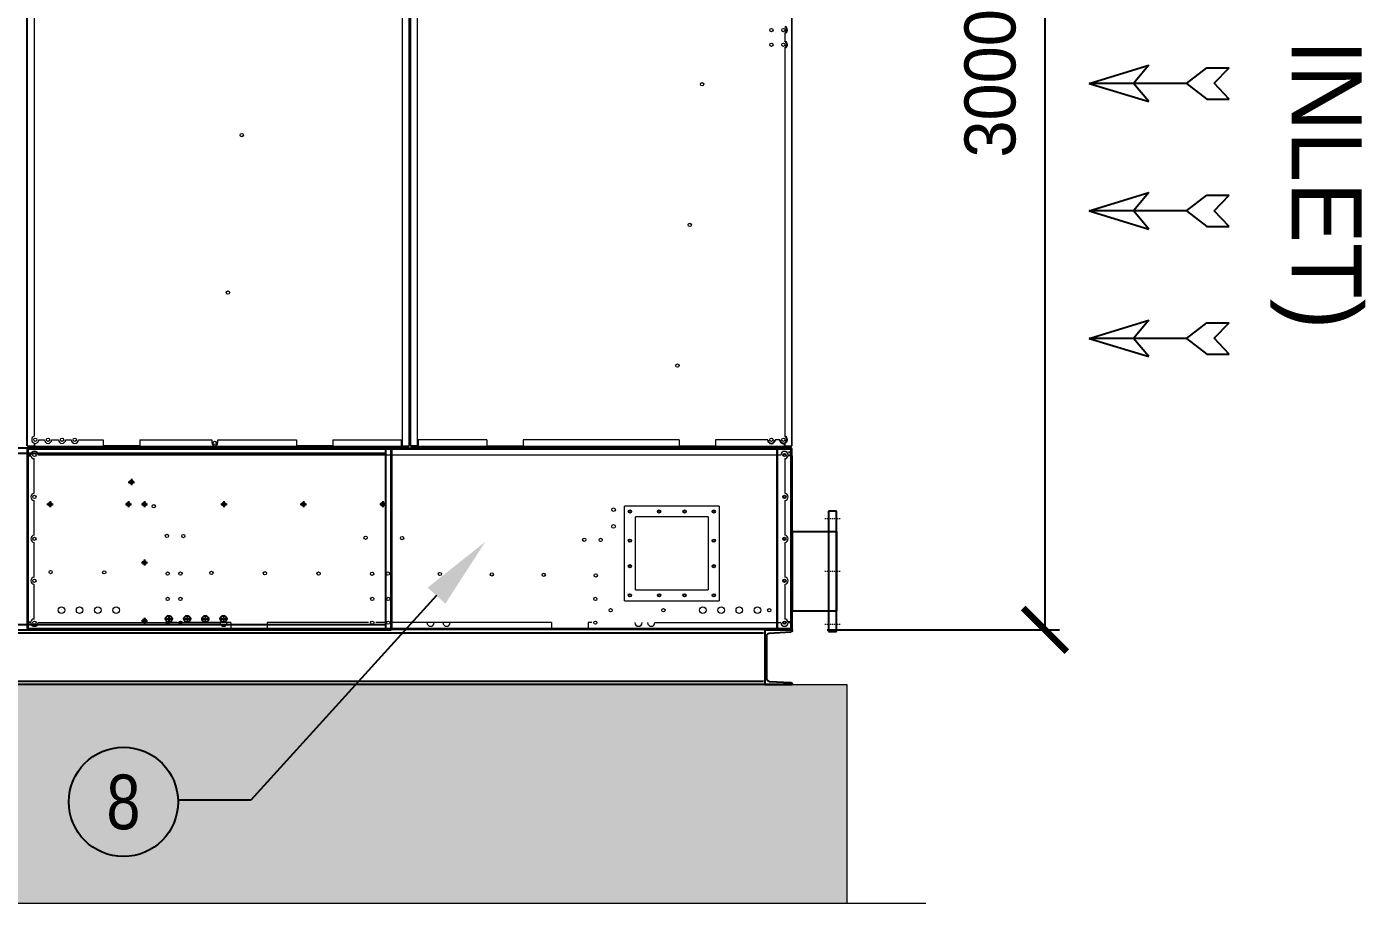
# Model space of a CAD drawing. Header units: millimetres. Extents: x 9871 to 39278, y 5493 to 26288.
# Drawn here: x 22533 to 26206, y 10800 to 13206 of the extents above; entities that cross this region are included whole.
import ezdxf
from ezdxf import colors
from ezdxf.entities.mleader import LeaderData, LeaderLine
from ezdxf.enums import TextEntityAlignment as Align
from ezdxf.math import Vec2, Vec3

# ---------------------------------------------------------------- set-up
doc = ezdxf.new("R2010")
doc.units = ezdxf.units.MM
doc.linetypes.add('CENTER', pattern=[2, 1.25, -0.25, 0.25, -0.25])
doc.linetypes.add('DGN Style 4', pattern=[4.8, 2.4, -1.2, 0, -1.2])
for name, color, linetype in [('center', 1, 'CENTER'), ('SSL', 7, 'Continuous'), ('냉각탑_dim', 1, 'Continuous'), ('냉각탑_text', 3, 'Continuous'), ('냉각탑_찬넬방진', 1, 'Continuous')]:
    doc.layers.add(name, color=color, linetype=linetype)
doc.layers.add('L(c)', color=1, linetype='DGN Style 4', lineweight=5)
doc.styles.add('HY울릉도L', font='')
doc.styles.get("Standard").update_dxf_attribs({"font": 'arial.ttf'})
doc.styles.add('돋움', font='Dotum.ttf')
doc.styles.get('HY울릉도L').set_extended_font_data('HY울릉도L')
doc.dimstyles.new('성지DIM', dxfattribs={"dimtxt": 3.5, "dimasz": 3, "dimexe": 1, "dimexo": 2.5, "dimgap": 2, "dimtad": 1, "dimdec": 0, "dimzin": 3, "dimdsep": 46, "dimtxsty": 'HY울릉도L', "dimblk": 'ARCHTICK', "dimcen": -2, "dimclrd": 256, "dimclre": 256, "dimclrt": 7, "dimadec": 0, "dimazin": 0, "dimtfac": 1, "dimtdec": 0, "dimtofl": 0, "dimtmove": 0, "dimatfit": 3, "dimfxl": 1, "dimtolj": 1, "dimtzin": 0, "dimlwe": -1, "dimarcsym": 0})

# ---------------------------------------------------------------- blocks, each defined once
blk = doc.blocks.new('화살표 IN OUT')
at = {"layer": '냉각탑_dim'}
for p, q in [((-322.7, 43), (-383.9, 43)), ((-343.1, 0.5), (-383.9, 43)), ((-266.4, 0), (-322.7, 43)), ((-163.5, 50), (-121.5, 0)), ((0, 0), (-163.5, 50)), ((-383.9, -43), (-343.1, 0.5)), ((-266.4, 0), (-322.7, -43)), ((-266.4, 0), (0, 0)), ((-163.5, -50), (-121.5, 0)), ((0, 0), (-163.5, -50)), ((-322.7, -43), (-383.9, -43))]:
    blk.add_line(p, q, dxfattribs=at)
blk = doc.blocks.new('_ArchTick')
at = {"color": 0, "linetype": 'ByBlock', "const_width": 0.15}
blk.add_lwpolyline([(-0.5, -0.5), (0.5, 0.5)], dxfattribs=at)
blk = doc.blocks.new('*D92')
at = {"layer": 'Defpoints', "color": 0, "transparency": 16777216}
for p in [(24629.9, 14550.4), (24629.9, 11550.4), (25327.2, 11550.4)]:
    blk.add_point(p, dxfattribs=at)
at = {"layer": '냉각탑_dim', "transparency": 16777216}
for p, q in [((24729.9, 14550.4), (25367.2, 14550.4)), ((24729.9, 11550.4), (25367.2, 11550.4))]:
    blk.add_line(p, q, dxfattribs=at)
at = {"layer": '냉각탑_dim', "lineweight": -2, "transparency": 16777216}
blk.add_line((25327.2, 14550.4), (25327.2, 11550.4), dxfattribs=at)
at = {"layer": '냉각탑_dim', "lineweight": -2, "transparency": 16777216, "xscale": 120, "yscale": 120, "zscale": 120}
for p, rotation in [((25327.2, 14550.4), 90), ((25327.2, 11550.4), 270)]:
    blk.add_blockref('_ArchTick', p, dxfattribs=dict(at, rotation=rotation))
at = {"layer": '냉각탑_dim', "color": 7, "transparency": 16777216, "insert": (25177.2, 13050.4), "char_height": 140, "attachment_point": 5, "rotation": 90, "style": 'HY울릉도L'}
blk.add_mtext('\\A1;3000', dxfattribs=at)
blk = doc.blocks.new('A$C254622FA')
at = {"color": 7}
for p, q in [((0, 500), (42, 500)), ((0, 0), (0, 500)), ((42, 500), (0, 500)), ((0, 500), (3400, 500)), ((15, 0), (15, 500)), ((15, 485), (3385, 485)), ((3385, 0), (3385, 500)), ((3400, 0), (3400, 500)), ((3400, 100), (3400, 194.5)), ((0, 100), (0, 0)), ((0, 0), (42, 0)), ((0, 0), (2202, 0)), ((42, 0), (0, 0)), ((44, 0), (3400, 0)), ((65, 15), (3385, 15)), ((65, 0), (65, 15))]:
    blk.add_line(p, q, dxfattribs=at)
at = {"color": 7, "lineweight": 35}
blk.add_line((3400, 500), (3400, 0), dxfattribs=at)
blk.add_line((3400, 500), (3400, 0), dxfattribs=at)
blk.add_line((3400, 500), (3400, 0), dxfattribs=at)
blk.add_line((3400, 500), (3400, 0), dxfattribs=at)
for p, q in [((2228, 0), (2270, 0)), ((2702, 0), (2744, 0))]:
    blk.add_line(p, q)
at = {"color": 7}
blk.add_lwpolyline([(65, 2), (15, 2)], dxfattribs=at)
for centre, radius in [((21, 475), 4.5), ((2464, 345), 4.5), ((2679, 345), 4.5), ((2941, 345), 4.5), ((3159, 345), 4.5), ((3377, 345), 4.5), ((21, 325), 4.5), ((21, 175), 4.5), ((130, 75), 4.5), ((130, 75), 4.5), ((250, 75), 4.5), ((250, 75), 4.5), ((370, 75), 4.5), ((370, 75), 4.5), ((1039, 75), 4.5), ((1039, 75), 4.5), ((1159, 75), 4.5), ((1159, 75), 4.5), ((1279, 75), 4.5), ((1279, 75), 4.5), ((1948, 75), 4.5), ((1948, 75), 4.5), ((2068, 75), 4.5), ((2068, 75), 4.5), ((2188, 75), 4.5), ((2188, 75), 4.5), ((460, 30), 9), ((510, 30), 9), ((560, 30), 9), ((610, 30), 9), ((2790, 30), 9), ((2840, 30), 9), ((2890, 30), 9), ((2940, 30), 9), ((21, 25), 4.5), ((130, 25), 4.5), ((130, 25), 4.5), ((250, 25), 4.5), ((250, 25), 4.5), ((370, 25), 4.5), ((370, 25), 4.5), ((1039, 25), 4.5), ((1039, 25), 4.5), ((1159, 25), 4.5), ((1159, 25), 4.5), ((1279, 25), 4.5), ((1279, 25), 4.5), ((1948, 25), 4.5), ((1948, 25), 4.5), ((2068, 25), 4.5), ((2068, 25), 4.5), ((2188, 25), 4.5), ((2188, 25), 4.5), ((2249, 25), 4.5), ((2723, 25), 4.5)]:
    blk.add_circle(centre, radius, dxfattribs=at)
for centre in [(2249, 421), (2687.2, 405.8), (2249, 345), (2723, 345), (2249, 185), (2723, 185)]:
    blk.add_circle(centre, 4.5)
at = {"layer": 'center', "color": 7}
for p, q in [((21, 483.5), (21, 466.5)), ((12.5, 475), (29.5, 475)), ((2240.5, 421), (2257.5, 421)), ((2249, 429.5), (2249, 412.5)), ((2678.7, 405.8), (2695.7, 405.8)), ((2687.2, 414.3), (2687.2, 397.3)), ((21, 316.5), (21, 333.5)), ((2240.5, 345), (2257.5, 345)), ((2249, 353.5), (2249, 336.5)), ((2455.5, 345), (2472.5, 345)), ((2464, 353.5), (2464, 336.5)), ((2670.5, 345), (2687.5, 345)), ((2679, 353.5), (2679, 336.5)), ((2714.5, 345), (2731.5, 345)), ((2723, 353.5), (2723, 336.5)), ((2932.5, 345), (2949.5, 345)), ((2941, 353.5), (2941, 336.5)), ((3150.5, 345), (3167.5, 345)), ((3159, 353.5), (3159, 336.5)), ((3368.5, 345), (3385.5, 345)), ((3377, 353.5), (3377, 336.5)), ((12.5, 325), (29.5, 325)), ((12.5, 325), (29.5, 325)), ((2240.5, 185), (2257.5, 185)), ((2249, 193.5), (2249, 176.5)), ((2714.5, 185), (2731.5, 185)), ((2723, 193.5), (2723, 176.5)), ((12.5, 175), (29.5, 175)), ((21, 166.5), (21, 183.5)), ((121.5, 75), (138.5, 75)), ((130, 83.5), (130, 66.5)), ((241.5, 75), (258.5, 75)), ((250, 83.5), (250, 66.5)), ((361.5, 75), (378.5, 75)), ((370, 83.5), (370, 66.5)), ((1030.5, 75), (1047.5, 75)), ((1039, 83.5), (1039, 66.5)), ((1150.5, 75), (1167.5, 75)), ((1159, 83.5), (1159, 66.5)), ((1270.5, 75), (1287.5, 75)), ((1279, 83.5), (1279, 66.5)), ((1939.5, 75), (1956.5, 75)), ((1948, 83.5), (1948, 66.5)), ((2059.5, 75), (2076.5, 75)), ((2068, 83.5), (2068, 66.5)), ((2179.5, 75), (2196.5, 75)), ((2188, 83.5), (2188, 66.5)), ((460, 40), (460, 20)), ((510, 40), (510, 20)), ((560, 40), (560, 20)), ((610, 40), (610, 20)), ((2790, 40), (2790, 20)), ((2840, 40), (2840, 20)), ((2890, 40), (2890, 20)), ((2940, 40), (2940, 20)), ((12.5, 25), (29.5, 25)), ((21, 16.5), (21, 33.5)), ((121.5, 25), (138.5, 25)), ((130, 33.5), (130, 16.5)), ((241.5, 25), (258.5, 25)), ((250, 33.5), (250, 16.5)), ((361.5, 25), (378.5, 25)), ((370, 33.5), (370, 16.5)), ((470, 30), (450, 30)), ((520, 30), (500, 30)), ((570, 30), (550, 30)), ((620, 30), (600, 30)), ((1030.5, 25), (1047.5, 25)), ((1039, 33.5), (1039, 16.5)), ((1150.5, 25), (1167.5, 25)), ((1159, 33.5), (1159, 16.5)), ((1270.5, 25), (1287.5, 25)), ((1279, 33.5), (1279, 16.5)), ((1939.5, 25), (1956.5, 25)), ((1948, 33.5), (1948, 16.5)), ((2059.5, 25), (2076.5, 25)), ((2068, 33.5), (2068, 16.5)), ((2179.5, 25), (2196.5, 25)), ((2188, 33.5), (2188, 16.5)), ((2240.5, 25), (2257.5, 25)), ((2249, 33.5), (2249, 16.5)), ((2714.5, 25), (2731.5, 25)), ((2723, 33.5), (2723, 16.5)), ((2780, 30), (2800, 30)), ((2830, 30), (2850, 30)), ((2880, 30), (2900, 30)), ((2930, 30), (2950, 30))]:
    blk.add_line(p, q, dxfattribs=at)
blk = doc.blocks.new('A$C3ed718e9')
for p, q in [((0, 150), (0, 148.4)), ((0, 150), (0, 148.4)), ((75, 150), (0, 150)), ((75, 150), (75, 0)), ((62.7, 141.4), (3.7, 144.4)), ((70, 133.4), (70, 16.6)), ((0, 1.6), (0, 0.3)), ((0, 0), (0, 1.6)), ((62.7, 8.6), (3.7, 5.6)), ((75, 0), (0, 0)), ((75, 0), (0, 0))]:
    blk.add_line(p, q)
for centre, radius, start, end in [((4, 148.4), 4, 180, 265), ((62, 133.4), 8, 0, 85), ((4, 1.6), 4, 95, 180), ((62, 16.6), 8, 275, 0)]:
    blk.add_arc(centre, radius, start, end)
blk = doc.blocks.new('*U72')
for p, q in [((-11, 165), (-11, -165)), ((9, 165), (-11, 165)), ((11, -163), (11, 163)), ((-11, -165), (9, -165))]:
    blk.add_line(p, q)
for centre, start, end in [((9, 163), 0, 90), ((9, -163), 270, 0)]:
    blk.add_arc(centre, 2, start, end)
blk = doc.blocks.new('1')
at = {"color": 7, "lineweight": 15}
for p, q in [((22533.4, 12055.5), (22533.4, 14305.3)), ((22535, 12055.5), (22535, 14305.3)), ((22553.4, 14305.3), (22553.4, 12081.8)), ((23563.4, 14305.3), (23563.4, 12055.5)), ((23581.8, 14305.3), (23581.8, 12055.5)), ((23583.4, 14305.3), (23583.4, 12055.5)), ((23585.4, 14305.3), (23585.4, 12055.5)), ((23587, 12055.5), (23587, 14305.3)), ((23605.4, 12055.5), (23605.4, 14305.3)), ((24631.8, 14305.3), (24631.8, 12055.5)), ((24633.4, 12055.5), (24633.4, 14305.3)), ((22533.4, 13184.9), (22535, 13184.9)), ((23585.4, 13184.9), (23587, 13184.9)), ((24613.4, 13187.1), (24613.4, 13165.7)), ((24631.8, 13184.9), (24633.4, 13184.9)), ((22533.4, 13175.9), (22535, 13175.9)), ((23583.4, 13183.4), (23581.8, 13183.4)), ((23583.4, 13177.4), (23581.8, 13177.4)), ((23585.4, 13175.9), (23587, 13175.9)), ((24631.8, 13175.9), (24633.4, 13175.9)), ((24613.4, 13147.1), (24613.4, 12081.7)), ((22533.4, 12964.9), (22535, 12964.9)), ((23585.4, 12964.9), (23587, 12964.9)), ((24631.8, 12964.9), (24633.4, 12964.9)), ((22533.4, 12955.9), (22535, 12955.9)), ((23583.4, 12963.4), (23581.8, 12963.4)), ((23583.4, 12957.4), (23581.8, 12957.4)), ((23585.4, 12955.9), (23587, 12955.9)), ((24631.8, 12955.9), (24633.4, 12955.9)), ((22533.4, 12744.9), (22535, 12744.9)), ((23585.4, 12744.9), (23587, 12744.9)), ((24631.8, 12744.9), (24633.4, 12744.9)), ((22533.4, 12735.9), (22535, 12735.9)), ((23583.4, 12743.4), (23581.8, 12743.4)), ((23583.4, 12737.4), (23581.8, 12737.4)), ((23585.4, 12735.9), (23587, 12735.9)), ((24631.8, 12735.9), (24633.4, 12735.9)), ((22533.4, 12524.9), (22535, 12524.9)), ((23583.4, 12523.4), (23581.8, 12523.4)), ((23585.4, 12524.9), (23587, 12524.9)), ((24631.8, 12524.9), (24633.4, 12524.9)), ((22533.4, 12515.9), (22535, 12515.9)), ((23583.4, 12517.4), (23581.8, 12517.4)), ((23585.4, 12515.9), (23587, 12515.9)), ((24631.8, 12515.9), (24633.4, 12515.9)), ((22533.4, 12304.9), (22535, 12304.9)), ((23583.4, 12303.4), (23581.8, 12303.4)), ((23585.4, 12304.9), (23587, 12304.9)), ((24631.8, 12304.9), (24633.4, 12304.9)), ((22533.4, 12295.9), (22535, 12295.9)), ((23583.4, 12297.4), (23581.8, 12297.4)), ((23585.4, 12295.9), (23587, 12295.9)), ((24631.8, 12295.9), (24633.4, 12295.9)), ((22533.4, 12084.9), (22535, 12084.9)), ((23583.4, 12083.4), (23581.8, 12083.4)), ((23585.4, 12084.9), (23587, 12084.9)), ((24631.8, 12084.9), (24633.4, 12084.9)), ((22533.4, 12075.9), (22535, 12075.9)), ((22536.5, 12055.5), (22533.4, 12055.5)), ((22536.5, 12055.5), (22553.4, 12055.5)), ((22536.5, 12055.5), (22536.5, 12054)), ((22536.5, 12054), (22536.5, 12052.4)), ((22555, 12054), (22536.5, 12054)), ((22536.5, 12052.4), (22555, 12052.4)), ((22553.4, 12063), (22553.4, 12055.5)), ((22553.9, 12054), (22553.9, 12052.4)), ((22555, 12062.6), (22555, 12055.5)), ((22555, 12055.5), (22555, 12052.4)), ((23561.8, 12054), (22555, 12054)), ((23561.8, 12052.4), (22555, 12052.4)), ((22562.9, 12054), (22562.9, 12052.4)), ((22566.8, 12072.4), (22581.8, 12072.4)), ((22601.8, 12072.4), (22620.2, 12072.4)), ((22640.2, 12072.4), (22655.2, 12072.4)), ((22675.2, 12072.4), (22743.4, 12072.4)), ((22743.4, 12072.4), (22743.4, 12055.5)), ((22843.4, 12055.5), (22743.4, 12055.5)), ((22753.9, 12054), (22753.9, 12052.4)), ((22762.9, 12054), (22762.9, 12052.4)), ((22843.4, 12072.4), (22843.4, 12055.5)), ((22843.4, 12072.4), (23041.3, 12072.4)), ((22953.9, 12054), (22953.9, 12052.4)), ((22962.9, 12054), (22962.9, 12052.4)), ((23041.3, 12072.4), (23041.3, 12063.7)), ((23057.3, 12063.7), (23057.3, 12072.4)), ((23057.3, 12072.4), (23273.4, 12072.4)), ((23153.9, 12054), (23153.9, 12052.4)), ((23162.9, 12054), (23162.9, 12052.4)), ((23273.4, 12072.4), (23273.4, 12055.5)), ((23373.4, 12055.5), (23273.4, 12055.5)), ((23353.9, 12054), (23353.9, 12052.4)), ((23362.9, 12054), (23362.9, 12052.4)), ((23373.4, 12072.4), (23373.4, 12055.5)), ((23373.4, 12072.4), (23561.8, 12072.4)), ((23553.9, 12054), (23553.9, 12052.4)), ((23561.8, 12055.5), (23561.8, 12072.4)), ((23561.8, 12055.5), (23561.8, 12052.4)), ((23580.3, 12054), (23561.8, 12054)), ((23561.8, 12052.4), (23580.3, 12052.4)), ((23562.9, 12054), (23562.9, 12052.4)), ((23563.4, 12055.5), (23580.3, 12055.5)), ((23580.3, 12055.5), (23580.3, 12054)), ((23580.3, 12055.5), (23583.4, 12055.5)), ((23580.3, 12052.4), (23580.3, 12054)), ((23583.4, 12077.4), (23581.8, 12077.4)), ((23585.4, 12075.9), (23587, 12075.9)), ((23585.4, 12055.5), (23588.5, 12055.5)), ((23605.4, 12055.5), (23588.5, 12055.5)), ((23588.5, 12055.5), (23588.5, 12054)), ((23588.5, 12054), (23588.5, 12052.4)), ((23607, 12054), (23588.5, 12054)), ((23588.5, 12052.4), (23607, 12052.4)), ((23604.9, 12054), (23604.9, 12052.4)), ((23795.4, 12072.4), (23607, 12072.4)), ((23607, 12072.4), (23607, 12055.5)), ((23607, 12052.4), (23607, 12055.5)), ((24611.8, 12054), (23607, 12054)), ((23607, 12052.4), (24611.8, 12052.4)), ((23613.9, 12054), (23613.9, 12052.4)), ((23795.4, 12072.4), (23795.4, 12055.5)), ((23795.4, 12055.5), (23895.4, 12055.5)), ((23804.9, 12054), (23804.9, 12052.4)), ((23813.9, 12054), (23813.9, 12052.4)), ((23895.4, 12072.4), (23895.4, 12055.5)), ((24323.4, 12072.4), (23895.4, 12072.4)), ((24004.9, 12054), (24004.9, 12052.4)), ((24013.9, 12054), (24013.9, 12052.4)), ((24204.9, 12054), (24204.9, 12052.4)), ((24213.9, 12054), (24213.9, 12052.4)), ((24323.4, 12072.4), (24323.4, 12055.5)), ((24323.4, 12055.5), (24423.4, 12055.5)), ((24404.9, 12054), (24404.9, 12052.4)), ((24413.9, 12054), (24413.9, 12052.4)), ((24423.4, 12072.4), (24423.4, 12055.5)), ((24566.4, 12072.4), (24423.4, 12072.4)), ((24599.6, 12072.4), (24586.4, 12072.4)), ((24591.4, 12046.9), (24593.4, 12046.9)), ((24594.9, 12046.9), (24591.4, 12046.9)), ((24591.4, 11550.4), (24591.4, 12046.9)), ((24593.4, 12046.9), (24594.9, 12046.9)), ((24593.4, 12046.9), (24593.4, 11550.4)), ((24629.9, 12050.4), (24594.9, 12050.4)), ((24629.9, 12048.4), (24594.9, 12048.4)), ((24629.9, 12046.9), (24594.9, 12046.9)), ((24594.9, 12046.9), (24629.9, 12046.9)), ((24604.9, 12054), (24604.9, 12052.4)), ((24611.8, 12062.6), (24611.8, 12055.5)), ((24611.8, 12052.4), (24611.8, 12055.5)), ((24630.3, 12054), (24611.8, 12054)), ((24611.8, 12052.4), (24630.3, 12052.4)), ((24613.4, 12063.1), (24613.4, 12055.5)), ((24613.4, 12055.5), (24630.3, 12055.5)), ((24613.9, 12054), (24613.9, 12052.4)), ((24629.9, 12046.9), (24629.9, 12028.4)), ((24629.9, 12046.9), (24629.9, 12028.4)), ((24633.4, 12055.5), (24630.3, 12055.5)), ((24630.3, 12055.5), (24630.3, 12054)), ((24630.3, 12052.4), (24630.3, 12054)), ((24631.4, 12030.4), (24631.4, 12046.9)), ((24631.8, 12075.9), (24633.4, 12075.9)), ((24633.4, 12030.4), (24633.4, 12046.9)), ((24629.9, 12028.4), (24633.4, 12028.4)), ((24629.9, 12028.4), (24631.4, 12028.4)), ((24633.4, 12040.4), (24631.4, 12040.4)), ((24633.4, 12040.4), (24631.4, 12040.4)), ((24633.4, 12040.4), (24631.4, 12040.4)), ((24633.4, 12040.4), (24631.4, 12040.4)), ((24633.4, 12040.4), (24631.4, 12040.4)), ((24633.4, 12040.4), (24631.4, 12040.4)), ((24633.4, 12040.4), (24631.4, 12040.4)), ((24633.4, 12040.4), (24631.4, 12040.4)), ((24633.4, 12040.4), (24631.4, 12040.4)), ((24633.4, 12034.4), (24631.4, 12034.4)), ((24633.4, 12034.4), (24631.4, 12034.4)), ((24633.4, 12034.4), (24631.4, 12034.4)), ((24633.4, 12034.4), (24631.4, 12034.4)), ((24633.4, 12034.4), (24631.4, 12034.4)), ((24633.4, 12034.4), (24631.4, 12034.4)), ((24633.4, 12034.4), (24631.4, 12034.4)), ((24633.4, 12034.4), (24631.4, 12034.4)), ((24633.4, 12034.4), (24631.4, 12034.4)), ((24631.4, 12030.4), (24633.4, 12030.4)), ((24631.4, 12028.4), (24633.4, 12028.4)), ((24631.4, 12028.4), (24631.4, 11719.4)), ((24631.4, 12028.4), (24631.4, 11572.4)), ((24633.4, 11719.4), (24633.4, 12028.4)), ((24633.4, 12028.4), (24633.4, 11572.4)), ((24433.4, 11890.4), (24173.4, 11890.4)), ((24173.4, 11630.4), (24173.4, 11890.4)), ((24433.4, 11890.4), (24433.4, 11630.4)), ((24633.4, 11719.4), (24631.4, 11719.4)), ((24633.4, 11719.4), (24631.4, 11719.4)), ((24633.4, 11719.4), (24631.4, 11719.4)), ((24633.4, 11719.4), (24631.4, 11719.4)), ((24631.4, 11709.4), (24631.4, 11719.4)), ((24633.4, 11709.4), (24633.4, 11719.4)), ((24593.4, 11713.9), (24591.4, 11713.9)), ((24593.4, 11713.9), (24591.4, 11713.9)), ((24593.4, 11713.9), (24591.4, 11713.9)), ((24593.4, 11713.9), (24591.4, 11713.9)), ((24593.4, 11713.9), (24591.4, 11713.9)), ((24593.4, 11713.9), (24591.4, 11713.9)), ((24593.4, 11713.9), (24591.4, 11713.9)), ((24593.4, 11713.9), (24591.4, 11713.9)), ((24593.4, 11713.9), (24591.4, 11713.9)), ((24593.4, 11713.9), (24591.4, 11713.9)), ((24593.4, 11713.9), (24591.4, 11713.9)), ((24593.4, 11713.9), (24591.4, 11713.9)), ((24593.4, 11713.9), (24591.4, 11713.9)), ((24593.4, 11713.9), (24591.4, 11713.9)), ((24593.4, 11713.9), (24591.4, 11713.9)), ((24593.4, 11713.9), (24591.4, 11713.9)), ((24593.4, 11713.9), (24591.4, 11713.9)), ((24593.4, 11713.9), (24591.4, 11713.9)), ((24593.4, 11704.9), (24591.4, 11704.9)), ((24593.4, 11704.9), (24591.4, 11704.9)), ((24593.4, 11704.9), (24591.4, 11704.9)), ((24593.4, 11704.9), (24591.4, 11704.9)), ((24593.4, 11704.9), (24591.4, 11704.9)), ((24593.4, 11704.9), (24591.4, 11704.9)), ((24593.4, 11704.9), (24591.4, 11704.9)), ((24593.4, 11704.9), (24591.4, 11704.9)), ((24593.4, 11704.9), (24591.4, 11704.9)), ((24593.4, 11704.9), (24591.4, 11704.9)), ((24593.4, 11704.9), (24591.4, 11704.9)), ((24593.4, 11704.9), (24591.4, 11704.9)), ((24593.4, 11704.9), (24591.4, 11704.9)), ((24593.4, 11704.9), (24591.4, 11704.9)), ((24593.4, 11704.9), (24591.4, 11704.9)), ((24593.4, 11704.9), (24591.4, 11704.9)), ((24593.4, 11704.9), (24591.4, 11704.9)), ((24593.4, 11704.9), (24591.4, 11704.9)), ((24631.4, 11699.4), (24631.4, 11709.4)), ((24633.4, 11699.4), (24631.4, 11699.4)), ((24633.4, 11699.4), (24631.4, 11699.4)), ((24631.4, 11699.4), (24631.4, 11572.4)), ((24633.4, 11699.4), (24631.4, 11699.4)), ((24633.4, 11699.4), (24631.4, 11699.4)), ((24633.4, 11699.4), (24633.4, 11709.4)), ((24633.4, 11572.4), (24633.4, 11699.4)), ((24173.4, 11630.4), (24433.4, 11630.4)), ((24629.9, 11572.4), (24633.4, 11572.4)), ((24629.9, 11572.4), (24631.4, 11572.4)), ((24629.9, 11572.4), (24629.9, 11550.4)), ((24629.9, 11572.4), (24629.9, 11550.4)), ((24631.4, 11572.4), (24633.4, 11572.4)), ((24631.4, 11570.4), (24633.4, 11570.4)), ((24631.4, 11570.4), (24631.4, 11550.4)), ((24633.4, 11570.4), (24633.4, 11550.4))]:
    blk.add_line(p, q, dxfattribs=at)
at = {"color": 7, "lineweight": 13, "ltscale": 0.038542}
for p, q in [((22533.4, 12046.9), (22533.4, 12028.4)), ((22535.4, 12028.4), (22535.4, 12046.9)), ((24629.9, 12028.4), (24629.9, 12046.9)), ((24631.4, 12046.9), (24631.4, 12028.4)), ((24633.4, 12028.4), (24633.4, 12046.9)), ((22533.4, 11572.4), (22533.4, 11553.9)), ((22535.4, 11553.9), (22535.4, 11572.4)), ((24629.9, 11550.4), (24629.9, 11572.4)), ((24631.4, 11572.4), (24631.4, 11550.4)), ((24633.4, 11550.4), (24633.4, 11572.4))]:
    blk.add_line(p, q, dxfattribs=at)
at = {"color": 7, "lineweight": 13, "ltscale": 0.004167}
for p, q in [((22535.4, 12046.9), (22533.4, 12046.9)), ((24633.4, 12046.9), (24631.4, 12046.9)), ((22536.9, 12030.4), (22536.9, 12028.4)), ((22536.9, 11572.4), (22536.9, 11570.4)), ((22533.4, 11553.9), (22535.4, 11553.9))]:
    blk.add_line(p, q, dxfattribs=at)
at = {"color": 7, "lineweight": 13, "ltscale": 0.003125}
for p, q in [((22536.9, 12046.9), (22535.4, 12046.9)), ((24629.9, 12046.9), (24631.4, 12046.9)), ((22536.9, 11553.9), (22535.4, 11553.9))]:
    blk.add_line(p, q, dxfattribs=at)
at = {"color": 7, "lineweight": 13}
for p, q in [((22536.9, 12050.4), (24629.9, 12050.4)), ((22536.9, 12046.9), (24629.9, 12046.9)), ((22533.4, 12028.4), (22533.4, 11572.4)), ((22536.9, 12028.4), (22536.9, 11572.4)), ((24602.4, 12030.4), (22564.4, 12030.4)), ((24629.9, 11572.4), (24629.9, 12028.4)), ((24633.4, 11572.4), (24633.4, 12028.4)), ((22564.4, 11570.4), (23063.4, 11570.4)), ((23471.4, 11570.4), (23193.4, 11570.4)), ((23973.4, 11570.4), (23535.4, 11570.4)), ((24256.9, 11570.4), (24602.4, 11570.4)), ((23093.4, 11553.9), (22536.9, 11553.9)), ((24629.9, 11550.4), (22536.9, 11550.4)), ((23973.4, 11553.9), (23193.4, 11553.9)), ((24629.9, 11553.9), (24073.4, 11553.9))]:
    blk.add_line(p, q, dxfattribs=at)
at = {"color": 7, "lineweight": 13, "ltscale": 0.007292}
for p, q in [((22536.9, 12046.9), (22536.9, 12050.4)), ((24629.9, 12046.9), (24629.9, 12050.4)), ((22533.4, 12028.4), (22536.9, 12028.4)), ((24633.4, 12028.4), (24629.9, 12028.4)), ((22533.4, 11572.4), (22536.9, 11572.4)), ((24633.4, 11572.4), (24629.9, 11572.4)), ((22536.9, 11553.9), (22536.9, 11550.4))]:
    blk.add_line(p, q, dxfattribs=at)
at = {"color": 7, "lineweight": 13, "ltscale": 0.034375}
for p, q in [((22536.9, 12046.9), (22536.9, 12030.4)), ((24629.9, 12030.4), (24629.9, 12046.9)), ((22536.9, 11570.4), (22536.9, 11553.9)), ((23093.4, 11570.4), (23093.4, 11553.9)), ((23193.4, 11570.4), (23193.4, 11553.9)), ((23973.4, 11570.4), (23973.4, 11553.9)), ((24073.4, 11570.4), (24073.4, 11553.9)), ((24629.9, 11550.4), (24629.9, 11570.4))]:
    blk.add_line(p, q, dxfattribs=at)
at = {"color": 7, "lineweight": 13, "ltscale": 0.13159}
blk.add_line((24561.4, 12052.4), (24624.6, 12052.4), dxfattribs=at)
at = {"color": 7, "lineweight": 13, "ltscale": 0.015625}
for p, q in [((22544.4, 12030.4), (22536.9, 12030.4)), ((24629.9, 12030.4), (24622.4, 12030.4)), ((22536.9, 11570.4), (22544.4, 11570.4)), ((24622.4, 11570.4), (24629.9, 11570.4))]:
    blk.add_line(p, q, dxfattribs=at)
at = {"color": 7, "lineweight": 13, "ltscale": 0.016046}
for p, q in [((22536.9, 12028.4), (22544.6, 12028.4)), ((24629.9, 12028.4), (24622.1, 12028.4)), ((22536.9, 11572.4), (22544.6, 11572.4)), ((24629.9, 11572.4), (24622.1, 11572.4))]:
    blk.add_line(p, q, dxfattribs=at)
at = {"color": 7, "lineweight": 13, "ltscale": 0.198126}
for p, q in [((22553.4, 11925.3), (22553.4, 12020.4)), ((24613.4, 12020.4), (24613.4, 11925.3)), ((22553.4, 11810.3), (22553.4, 11905.4)), ((24613.4, 11905.4), (24613.4, 11810.3)), ((22553.4, 11695.3), (22553.4, 11790.4)), ((24613.4, 11790.4), (24613.4, 11695.3)), ((22553.4, 11580.3), (22553.4, 11675.4)), ((24613.4, 11675.4), (24613.4, 11580.3))]:
    blk.add_line(p, q, dxfattribs=at)
at = {"color": 6}
blk.add_line((24633.4, 12037.4), (24623.2, 12037.4), dxfattribs=at)
at = {"color": 7, "lineweight": 13, "ltscale": 0.416667}
for p, q in [((24203.4, 11660.4), (24203.4, 11860.4)), ((24403.4, 11860.4), (24203.4, 11860.4)), ((24403.4, 11860.4), (24403.4, 11660.4)), ((24203.4, 11660.4), (24403.4, 11660.4))]:
    blk.add_line(p, q, dxfattribs=at)
at = {"color": 7, "lineweight": 13, "ltscale": 0.03125}
blk.add_line((22944.9, 11570.4), (22929.9, 11570.4), dxfattribs=at)
at = {"color": 7, "lineweight": 13, "ltscale": 0.267708}
blk.add_line((23093.4, 11570.4), (22964.9, 11570.4), dxfattribs=at)
at = {"color": 7, "lineweight": 13, "ltscale": 0.05}
blk.add_line((23515.4, 11570.4), (23491.4, 11570.4), dxfattribs=at)
at = {"color": 7, "lineweight": 13, "ltscale": 0.020833}
blk.add_line((24083.4, 11570.4), (24073.4, 11570.4), dxfattribs=at)
at = {"color": 7, "lineweight": 13, "ltscale": 0.208333}
for p, q in [((23193.4, 11553.9), (23093.4, 11553.9)), ((23193.4, 11553.9), (23093.4, 11553.9)), ((24073.4, 11553.9), (23973.4, 11553.9)), ((24073.4, 11553.9), (23973.4, 11553.9))]:
    blk.add_line(p, q, dxfattribs=at)
at = {"color": 7, "lineweight": 13}
for centre, radius in [((24576.4, 13196.4), 4.5), ((24609.6, 13196.4), 4.5), ((24576.6, 13156.4), 4.5), ((24609.6, 13156.4), 4.5), ((24576.4, 12072.4), 4.5), ((24609.6, 12072.4), 4.5), ((22554.4, 12030.4), 4.5), ((24612.4, 12030.4), 4.5), ((22554.4, 11915.4), 4.5), ((24612.4, 11915.4), 4.5), ((22881.7, 11889.9), 4.5), ((24143.4, 11880.4), 5), ((24188.4, 11875.4), 3), ((24268.4, 11875.4), 3), ((24338.4, 11875.4), 3), ((24418.4, 11875.4), 3), ((24143.4, 11834.4), 5), ((22554.4, 11800.4), 4.5), ((22918, 11808.5), 4.5), ((22963, 11808), 4.5), ((23463, 11803.4), 4.5), ((23563, 11802.5), 4.5), ((24063, 11797.9), 4.5), ((24108, 11797.4), 4.5), ((24188.4, 11795.4), 3), ((24418.4, 11795.4), 3), ((24612.4, 11800.4), 4.5), ((24188.4, 11725.4), 3), ((24418.4, 11725.4), 3), ((22554.4, 11685.4), 4.5), ((22598.9, 11709.2), 4.5), ((22745.9, 11708.4), 4.5), ((22919.9, 11704.9), 4.5), ((22954.9, 11704.9), 4.5), ((23039.9, 11706.8), 4.5), ((23186.9, 11706), 4.5), ((23333.9, 11705.2), 4.5), ((23480.9, 11704.4), 4.5), ((23524.4, 11705.1), 4.5), ((23666.9, 11703.9), 4.5), ((23809.4, 11702.7), 4.5), ((23951.9, 11701.6), 4.5), ((24094.4, 11699.9), 4.5), ((24612.4, 11685.4), 4.5), ((24188.4, 11645.4), 3), ((24268.4, 11645.4), 3), ((24338.4, 11645.4), 3), ((24418.4, 11645.4), 3), ((22628.4, 11604.4), 9), ((22678.4, 11604.4), 9), ((22728.4, 11604.4), 9), ((22778.4, 11604.4), 9), ((22919.9, 11635.4), 4.5), ((22954.9, 11635.4), 4.5), ((23481.4, 11635.4), 4.5), ((23525.4, 11635.4), 4.5), ((24093.4, 11635.4), 4.5), ((24135.4, 11604.4), 4.5), ((24280.4, 11604.4), 4.5), ((24388.4, 11604.4), 9), ((24438.4, 11604.4), 9), ((24488.4, 11604.4), 9), ((24538.4, 11604.4), 9), ((24570.4, 11604.4), 4.5), ((22554.4, 11570.4), 4.5), ((22919.9, 11570.4), 4.5), ((22954.9, 11570.4), 4.5), ((23481.4, 11570.4), 4.5), ((23525.4, 11570.4), 4.5), ((24093.4, 11570.4), 4.5), ((24612.4, 11570.4), 4.5)]:
    blk.add_circle(centre, radius, dxfattribs=at)
at = {"color": 7, "lineweight": 15}
for centre, radius in [((24386.3, 13048), 4.5), ((23123.2, 12908.5), 4.5), ((24352.5, 12662), 4.5), ((23085.4, 12476.2), 4.5), ((24318.7, 12275.9), 4.5), ((22556.8, 12072.4), 4.5), ((22591.8, 12072.4), 4.5), ((22630.2, 12072.4), 4.5), ((22665.2, 12072.4), 4.5), ((23049.3, 12063.7), 4.5), ((24612.4, 12030.4), 3), ((24612.4, 11915.4), 3), ((24188.4, 11875.4), 4.5), ((24268.4, 11875.4), 4.5), ((24338.4, 11875.4), 4.5), ((24418.4, 11875.4), 4.5), ((24188.4, 11795.4), 4.5), ((24418.4, 11795.4), 4.5), ((24612.4, 11800.4), 3), ((24188.4, 11725.4), 4.5), ((24418.4, 11725.4), 4.5), ((24612.4, 11685.4), 3), ((24188.4, 11645.4), 4.5), ((24268.4, 11645.4), 4.5), ((24338.4, 11645.4), 4.5), ((24418.4, 11645.4), 4.5), ((24612.4, 11570.4), 3)]:
    blk.add_circle(centre, radius, dxfattribs=at)
at = {"color": 7}
for centre, start, end in [((24609.6, 13196.4), 291.9707, 68.0293), ((24609.6, 13156.4), 291.9707, 68.0293), ((24576.4, 12072.4), 180, 0), ((24609.6, 12072.4), 180, 282.3647), ((24609.6, 12072.4), 291.9707, 68.0293)]:
    blk.add_arc(centre, 10, start, end, dxfattribs=at)
at = {"color": 7, "lineweight": 15}
for centre, radius, start, end in [((22556.8, 12072.4), 10, 110.4057, 249.5943), ((22556.8, 12072.4), 10, 259.1251, 0), ((22591.8, 12072.4), 10, 180, 0), ((22630.2, 12072.4), 10, 180, 0), ((22665.2, 12072.4), 10, 180, 0), ((23049.3, 12063.7), 8, 180, 0), ((24594.9, 12046.9), 3.5, 90, 180), ((24594.9, 12046.9), 1.5, 90, 180), ((24629.9, 12046.9), 3.5, 0, 90), ((24629.9, 12046.9), 1.5, 0, 90)]:
    blk.add_arc(centre, radius, start, end, dxfattribs=at)
at = {"color": 7, "lineweight": 13}
for centre, start, end in [((22554.4, 12030.4), 0, 180), ((22554.4, 12030.4), 191.537, 264.2608), ((24612.4, 12030.4), 0, 180), ((24612.4, 12030.4), 275.7392, 348.463), ((22554.4, 11915.4), 95.7392, 264.2608), ((24612.4, 11915.4), 275.7392, 84.2608), ((22554.4, 11800.4), 95.7392, 264.2608), ((24612.4, 11800.4), 275.7392, 84.2608), ((22554.4, 11685.4), 95.7392, 264.2608), ((24612.4, 11685.4), 275.7392, 84.2608), ((22554.4, 11570.4), 180, 0), ((22554.4, 11570.4), 95.7392, 168.463), ((23073.4, 11570.4), 180, 0), ((23641.4, 11570.4), 180, 0), ((23685.4, 11570.4), 180, 0), ((24211.9, 11570.4), 180, 0), ((24246.9, 11570.4), 180, 0), ((24612.4, 11570.4), 180, 0), ((24612.4, 11570.4), 11.537, 84.2608)]:
    blk.add_arc(centre, 10, start, end, dxfattribs=at)
at = {"layer": 'L(c)'}
for p, q in [((24723.4, 11856.4), (24765.4, 11856.4)), ((24723.4, 11711.4), (24765.4, 11711.4)), ((24723.4, 11566.4), (24765.4, 11566.4))]:
    blk.add_line(p, q, dxfattribs=at)
at = {"layer": 'SSL'}
for p, q in [((24629.9, 11820.4), (24755.4, 11820.4)), ((24633.4, 11820.4), (24633.4, 11602.4)), ((24755.4, 11820.4), (24755.4, 11602.4)), ((24629.9, 11602.4), (24755.4, 11602.4))]:
    blk.add_line(p, q, dxfattribs=at)
at = {"layer": '냉각탑_찬넬방진', "ltscale": 30}
for p, q in [((20208.3, 11542), (24554.9, 11542)), ((24633.4, 11400.4), (20133.3, 11400.4)), ((24554.9, 11408.8), (20208.3, 11408.8))]:
    blk.add_line(p, q, dxfattribs=at)
for name, p in [('A$C254622FA', (20133.3, 11550.4)), ('*U72', (24744.4, 11711.4))]:
    blk.add_blockref(name, p)
at = {"layer": 'SSL', "xscale": -1}
blk.add_blockref('A$C3ed718e9', (24633.4, 11400.4), dxfattribs=at)

msp = doc.modelspace()

# ---------------------------------------------------------------- hatches: boundary and pattern name
h = msp.add_hatch()
h.set_pattern_fill('AR-CONC', color=4)
h.set_pattern_definition([(50, (-851458.84, -336939.56), (182.18467, -15.939086), [19.05, -209.55]), (355, (-851458.84, -336939.56), (-35.24342, 191.056845), [15.24, -167.640584]), (100.451445, (-851443.65, -336940.89), (146.941247, 175.117752), [16.19001, -178.090245]), (46.1842, (-851458.84, -336888.76), (271.07904, -42.04233), [28.575, -314.325]), (96.635558, (-851436.25, -336892.27), (237.404134, 247.426125), [24.28502, -267.13561]), (351.18415, (-851458.84, -336888.76), (237.40413, 247.426125), [22.85997, -251.45973]), (21, (-851433.44, -336901.46), (151.614391, -102.265198), [19.05, -209.55]), (326, (-851433.44, -336901.46), (61.80203, 184.187966), [15.24, -167.64]), (71.451445, (-851420.8, -336909.98), (213.41642, 81.92277), [16.19001, -178.089938]), (37.5, (-851458.836, -336939.56), (3.0886033, 84.555039), [0, -165.608, 0, -170.18, 0, -168.275]), (7.5, (-851458.84, -336939.56), (66.8196625, 100.180575), [0, -97.028, 0, -161.798, 0, -64.135]), (327.5, (-851515.48, -336939.56), (135.590595, -5.728744), [0, -63.5, 0, -198.12, 0, -262.89]), (317.5, (-851540.88, -336939.56), (148.129181, 25.426491), [0, -82.55, 0, -131.572, 0, -186.69])])
h.paths.add_polyline_path([(24783.4, 11400.4), (19983.3, 11400.4), (19983.3, 10800.4), (24783.4, 10800.4)])

# ---------------------------------------------------------------- linework, layer by layer
at = {"lineweight": 5}
for p, q in [((19983.3, 11400.4), (24783.4, 11400.4)), ((24783.4, 11400.4), (24783.4, 10800.4)), ((19769.8, 10800.4), (25000.6, 10800.4))]:
    msp.add_line(p, q, dxfattribs=at)
at = {"layer": '냉각탑_dim', "linetype": 'ByBlock', "lineweight": -3}
msp.add_circle((22798.6, 11078.4), 150, dxfattribs=at)

# ---------------------------------------------------------------- block references
msp.add_blockref('1', (0, 0))
at = {"layer": '냉각탑_dim', "xscale": -1}
for p in [(25448.7, 13050.4), (25448.7, 12700.4), (25448.7, 12350.4)]:
    msp.add_blockref('화살표 IN OUT', p, dxfattribs=at)

# ---------------------------------------------------------------- texts
at = {"layer": '냉각탑_text', "style": '돋움'}
msp.add_text('(AIR INLET)', height=192, rotation=270, dxfattribs=at).set_placement((26099.7, 13059), align=Align.MIDDLE_CENTER)
at = {"layer": '냉각탑_text', "width": 0.8}
msp.add_text('8', height=150, dxfattribs=at).set_placement((22798.6, 11078.4), align=Align.MIDDLE_CENTER)

# ---------------------------------------------------------------- dimensions: what is measured, and where the dimension line sits
at = {"layer": '냉각탑_dim'}
dim = msp.add_linear_dim(base=(25327.2, 11550.4), p1=(24629.9, 14550.4), p2=(24629.9, 11550.4), angle=90, dimstyle='성지DIM', override={"dimscale": 40}, dxfattribs=at)
dim.commit()
dim.dimension.update_dxf_attribs({"geometry": '*D92', "text_midpoint": (25177.2, 13050.4)})

# ---------------------------------------------------------------- leaders
at = {"layer": '냉각탑_dim', "lineweight": -3}
ml = msp.add_multileader_mtext('Standard', dxfattribs=at)
ml.set_content('')
ml.set_leader_properties(color=256)
ml.build(insert=Vec2(0, 0))
ml.multileader.update_dxf_attribs({"text_right_attachment_type": 6, "dogleg_length": 5, "arrow_head_size": 199.5, "scale": 30})
ctx = ml.context
ctx.base_point, ctx.scale, ctx.char_height, ctx.arrow_head_size, ctx.landing_gap_size, ctx.plane_origin = Vec3(22948.5, 11083.1), 30, 7.18, 199.5, 3.59, Vec3(23540.4, 11168.3)
ctx.right_attachment, ctx.text_align_type = 6, 2
notes = []
notes.append((ctx, [(0, (1, 1, 0), (23148, 11083.1), (-1, 0), 199.5, [(0, [(23791.6, 11792.2)], 0, [])])]))
ctx.mtext, ml.multileader.dxf.content_type = None, 0
for ctx, leaders in notes:
    for number, flags, end, landing, length, lines in leaders:
        leader = LeaderData()
        leader.index, (leader.has_last_leader_line, leader.has_dogleg_vector, leader.attachment_direction) = number, flags
        leader.last_leader_point, leader.dogleg_vector, leader.dogleg_length = Vec3(end), Vec3(landing), length
        for number, points, colour, breaks in lines:
            line = LeaderLine()
            line.index, line.vertices, line.color, line.breaks = number, Vec3.list(points), colors.encode_raw_color(colour), breaks
            leader.lines.append(line)
        ctx.leaders.append(leader)

doc.saveas('drawing.dxf')
